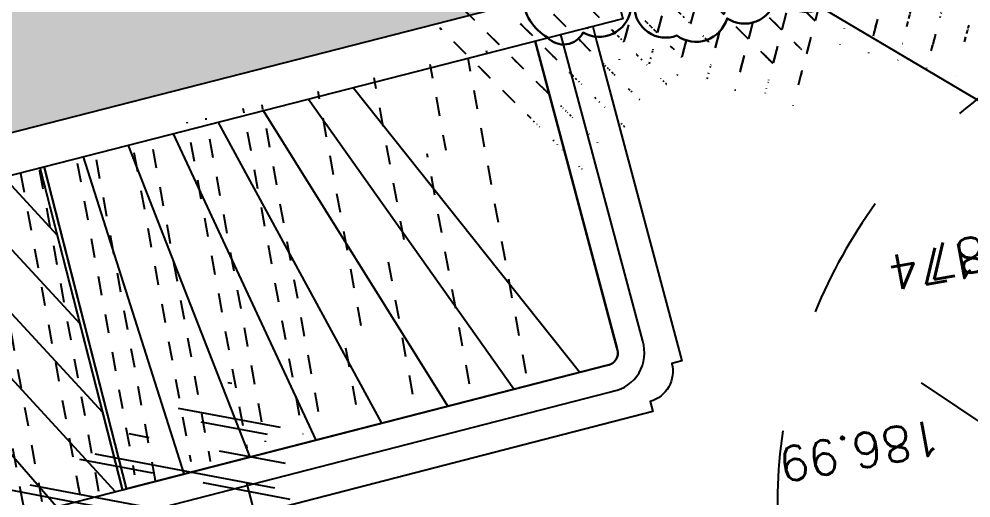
# Model space of a CAD drawing. Extents: x 0 to 613264, y -387505 to 675.
# Drawn here: x 513905 to 523202, y -293092 to -288416 of the extents above; entities that cross this region are included whole.
import ezdxf
from ezdxf.enums import TextEntityAlignment as Align
from ezdxf.lldxf.tags import DXFTag

# ---------------------------------------------------------------- set-up
doc = ezdxf.new("R2010")
doc.units = 0
for name, color, linetype in [('Fond topo - BAT_ANN', 252, 'Continuous'), ('Fond topo - VEG', 252, 'Continuous'), ('Fond topo - Z', 252, 'Continuous'), ('Fond topo - Z_500', 252, 'Continuous'), ('prlm-VRD', 2, 'Continuous'), ('SA - bât D', 252, 'Continuous'), ('SA - bât E', 252, 'Continuous'), ('SA - béton balayé', 252, 'Continuous'), ('SA - EBC', 252, 'Continuous'), ('SA - jardinière', 252, 'Continuous'), ('SA - limite revêtement', 252, 'Continuous'), ('SA - platelage bois', 252, 'Continuous')]:
    doc.layers.add(name, color=color, linetype=linetype)
for name, color, linetype, plot in [('Fond topo - N', 252, 'Continuous', False), ('Fond topo - NCACHE', 252, 'Continuous', False), ('Fond topo - ZCACHE', 252, 'Continuous', False)]:
    doc.layers.add(name, color=color, linetype=linetype, plot=plot)
doc.layers.add('Fond topo - P', color=252, linetype='Continuous', lineweight=50)
doc.styles.add('SIMPLEX', font='simplex_.ttf', dxfattribs={"height": 1.25})
tags = doc.linetypes.add('CACHE2', pattern=[4.762499928474426, 3.174999952316284, -1.587499976158142]).pattern_tags.tags
tags[6:7] = [DXFTag(74, 4), DXFTag(75, 0), DXFTag(340, '0'), DXFTag(46, 0.0), DXFTag(50, 0.0), DXFTag(44, 0.0), DXFTag(45, 0.0)]
tags[4:5] = [DXFTag(74, 4), DXFTag(75, 0), DXFTag(340, '0'), DXFTag(46, 0.0), DXFTag(50, 0.0), DXFTag(44, 0.0), DXFTag(45, 0.0)]
pattern_1 = [(280.4264001144857, (-277130161.1279894, -473864756.7787022), (55.32121061969438, 10.17969329456503), []), (280.4264001144857, (-277130142.6875859, -473864753.3854711), (55.32121061969438, 10.17969329456503), [18.75, -18.75]), (280.4264001144857, (-277130124.2471823, -473864749.99224), (55.32121061969438, 10.17969329456503), [18.75, -18.75])]

# ---------------------------------------------------------------- blocks, each defined once
blk = doc.blocks.new('PTOPO')
at = {"layer": 'Fond topo - NCACHE', "style": 'SIMPLEX'}
blk.add_attdef('MAT', text='', height=0.34, dxfattribs=at).set_placement((0.09999999986030161, -0.09999999962747097), align=Align.TOP_LEFT)
at = {"layer": 'Fond topo - ZCACHE', "style": 'SIMPLEX'}
blk.add_attdef('ALT', (0.09999999986030161, 0.09999999962747097), '', height=0.34, dxfattribs=at)
blk = doc.blocks.new('VEG12')
at = {"ltscale": 2}
blk.add_line((0.184132294, -0.04763066399999999), (0.323120213, -0.192805613), dxfattribs=at)
for start, end in [(339.2307689837768, 353.0769230207937), (311.5384620067885, 325.3846150013246), (283.8461540205217, 297.6923080014643)]:
    blk.add_arc((0, 0), 0.496982058, start, end, dxfattribs=at)
blk = doc.blocks.new('A$C1F970F0F')
at = {"layer": 'SA - bât E'}
h = blk.add_hatch(dxfattribs=at)
h.set_pattern_fill('ARDOISES4', color=256, scale=40.00000059999999, angle=-345.5235892043621, style=0, pattern_type=2)
h.set_pattern_definition([(104.476410795638, (-277130161.1279894, -473864756.7787022), (-48.72928191366955, 28.73077061580697), [20.0000003, -20.0000003]), (104.476410795638, (-277130159.5787883, -473864756.378732), (-48.72928191366955, 28.73077061580697), [20.0000003, -20.0000003]), (14.47641079563799, (-277130166.1276172, -473864737.4136891), (28.73077061580697, 48.72928191366956), [19.20000028799999, -20.800000312]), (14.47641079563799, (-277130145.9880036, -473864732.2140761), (28.73077061580697, 48.72928191366956), [19.20000028799999, -20.800000312]), (104.476410795638, (-277130147.5372046, -473864732.6140463), (-48.72928191366955, 28.73077061580697), [20.0000003, -20.0000003]), (104.476410795638, (-277130145.9880036, -473864732.2140761), (-48.72928191366955, 28.73077061580697), [20.0000003, -20.0000003]), (14.47641079563799, (-277130159.5787883, -473864756.378732), (28.73077061580697, 48.72928191366956), [38.40000057599999, -1.600000023999999])])
h.paths.add_polyline_path([(4271.773479733791, 5322.631894884073), (4387.550162488463, 5258.559841698173), (4419.999717337565, 5240.601911349615), (4384.203868131403, 5231.440939765741), (3015.608395762265, 4881.186243193044), (3105.600049591822, 5023.379425859004), (4271.966155124646, 5321.879029708442)])
h.paths.add_polyline_path([(3647.955312444629, 5693.034905043155), (3646.182732206646, 5833.938051163026), (3646.17616957058, 5834.459712162015), (3846.089590560668, 6038.960307619137), (4110.507019179411, 5952.769192635757), (4263.871506193392, 5850.661861962427), (4144.459658174841, 5820.101655212717)])
at = {"layer": 'SA - béton balayé'}
h = blk.add_hatch(dxfattribs=at)
h.set_pattern_fill('BETON_BALAYE', color=256, scale=49.99999999999999, angle=-10.72360141139323, style=0, pattern_type=2)
h.set_pattern_definition([(349.2763985886067, (-277130161.1279894, -473864756.7787022), (117.3825536141096, 28.65896207176165), [749.9999999999999, -99.99999999999999, 250, -49.99999999999999]), (349.2763985886067, (-277130091.1375459, -473864744.5890418), (-36.75306622226226, 74.64222748057564), [150, -16.5, 299.9999999999999, -37.49999999999999]), (349.2763985886067, (-277130128.6565508, -473864719.6726964), (261.6928111209335, -15.46358973923611), [399.9999999999999, -69.99999999999999, 200, -49.99999999999999])])
edge = h.paths.add_edge_path()
edge.add_line((4573.130290087724, 3163.502218191653), (4572.587388874553, 3138.551197714189))
edge.add_line((4572.587388874553, 3138.551197714189), (4335.959790310385, 3161.627618007976))
edge.add_line((4335.959790310386, 3161.627618007976), (4101.711702543556, 3216.883656783785))
edge.add_line((4101.711702543555, 3216.883656783785), (3794.121073818753, 3350.614405995801))
edge.add_line((3794.121073818752, 3350.614405995801), (3488.001073872328, 3650.057357819608))
edge.add_line((3488.001073872328, 3650.057357819608), (3439.443776489608, 3561.741255544226))
edge.add_line((3439.443776489609, 3561.741255544226), (3263.06660252163, 3715.505841009586))
edge.add_line((3263.06660252163, 3715.505841009587), (3382.031087821121, 3851.965219138008))
edge.add_arc((3273.82032922416, 3950.53184195427), 146.372632037321, 317.6703507273745, 373.4087672985062)
edge.add_line((3416.202902650932, 3984.475180091787), (3274.535089319977, 4543.10055028774))
edge.add_line((3274.535089319977, 4543.100550287741), (4114.862525458211, 4759.238307391579))
edge.add_line((4114.862525458211, 4759.238307391578), (4195.880464718542, 4448.19375310233))
edge.add_arc((5350.090997825002, 4851.219383762675), 1222.551272422988, 199.2481093145573, 237.5753866648528)
edge.add_line((4694.571897263747, 3819.266709212514), (4745.451040933751, 3782.601481191716))
edge.add_line((4745.451040933751, 3782.601481191716), (4573.130290087724, 3163.502218191653))
at = {"layer": 'SA - EBC'}
h = blk.add_hatch(dxfattribs=at)
h.set_pattern_fill('_USER', color=256, scale=74.99999999999999, angle=-325.7236014113932, style=0, pattern_type=0)
h.set_pattern_definition([(34.27639858860678, (-277130161.1279894, -473864756.7787022), (-42.238928459823, 61.97477650275113), [])])
edge = h.paths.add_edge_path()
edge.add_line((5801.470568619522, -3162.013069131843), (4083.559282644929, -3271.123614088357))
edge.add_line((4083.559282644929, -3271.123614088356), (4014.481307725509, -3717.332461968055))
edge.add_line((4014.48130772551, -3717.332461968055), (3135.517961824245, -3810.19300101904))
edge.add_line((3135.517961824245, -3810.19300101904), (2274.245008604417, -3693.648081323564))
edge.add_line((2274.245008604417, -3693.648081323564), (1554.636776175834, -3420.099318784944))
edge.add_arc((2508.775769578408, -2315.674454232369), 1459.498372788833, 157.1868533427094, 229.1754823893534, ccw=False)
edge.add_arc((1966.013830892235, -2087.371785851423), 870.6752834691503, 94.3015183869224, 157.1868533106914, ccw=False)
edge.add_line((1900.708697991695, -1219.149067345796), (2859.239020416566, -1223.495634912559))
edge.add_arc((3100.860739749298, 1265.329539486049), 2500.526305395239, 264.4549516394795, 302.9422754293212)
edge.add_arc((4209.331858878893, -445.3369775435177), 462.1229708170858, 302.9422754305585, 376.8336969250394)
edge.add_arc((2214.122706379954, -1049.006753214115), 2546.655714682971, 16.8336969158998, 38.14703645440247)
edge.add_arc((3041.32627014761, -399.2990096244524), 1494.806919462396, 38.14703657403813, 72.97328584086019)
edge.add_line((3479.031970107599, 1029.988031775616), (2182.437305702805, 1414.38613606858))
edge.add_line((2182.437305702805, 1414.38613606858), (1056.590900019184, 1822.819186472099))
edge.add_arc((1766.412018482452, 3779.442320525911), 2081.398594438606, 212.7495497786225, 250.0603089288685, ccw=False)
edge.add_line((15.86575126143373, 2653.472571668582), (-104.0907319930869, 3091.26353710603))
edge.add_line((-104.0907319930869, 3091.26353710603), (-169.6986146466322, 3639.54836895815))
edge.add_line((-169.6986146466322, 3639.548368958149), (-35.58090533515337, 6158.014854826562))
edge.add_arc((-194.3533792400212, 7143.826589584332), 998.5156357593988, 279.1493507374978, 373.962283499627)
edge.add_arc((2392.201579171132, 7786.918955579627), 1666.786287877102, 172.6269749467245, 193.9622835974407, ccw=False)
edge.add_arc((-45.50651600643437, 8102.354993671941), 791.2455775503726, -7.373025019439765, 16.43829965925021)
edge.add_line((713.3969204091394, 8326.263765657093), (486.7428317772967, 9142.81155059313))
edge.add_line((486.7428317772967, 9142.811550593131), (1338.845530021721, 9564.23852196786))
edge.add_line((1338.845530021721, 9564.23852196786), (1632.623584095551, 8945.24637913095))
edge.add_line((1632.623584095551, 8945.246379130947), (1394.029444699765, 8829.874494032001))
edge.add_line((1394.029444699765, 8829.874494032001), (1731.997733793977, 8131.230781666551))
edge.add_arc((1233.216649704336, 7889.945865525577), 554.0766919865823, -19.640967550384175, 25.815335324856676, ccw=False)
edge.add_line((1755.055695752756, 7703.706797235046), (1558.214479468655, 6807.520788570679))
edge.add_line((1558.214479468655, 6807.52078857068), (1570.021725572625, 6609.158708993335))
edge.add_line((1570.021725572625, 6609.158708993335), (1852.913141606868, 5734.125706863067))
edge.add_line((1852.913141606869, 5734.125706863067), (2726.748207475315, 4020.986816292172))
edge.add_line((2726.748207475315, 4020.986816292172), (3802.352916265851, 4004.947770972833))
edge.add_arc((8355.58168857983, 5950.706307988518), 4951.552134169374, 203.138762427905, 230.8301436200186)
edge.add_arc((13583.66465597079, 12367.85935474512), 13228.79229856088, 230.8301435441083, 233.1638398044412)
edge.add_line((5652.622255943647, 1780.153648245416), (4998.697813068342, 1820.441475819727))
edge.add_line((4998.697813068342, 1820.441475819727), (4863.841220233488, 767.0816613875431))
edge.add_line((4863.841220233488, 767.0816613875434), (5595.355488733695, 631.185878681516))
edge.add_line((5595.355488733695, 631.1858786815158), (5852.747939948536, -2020.707044821664))
edge.add_line((5852.747939948536, -2020.707044821665), (5881.394298709887, -2966.563612924887))
edge.add_line((5881.394298709887, -2966.563612924887), (5801.470568619523, -3162.013069131842))
at = {"layer": 'SA - jardinière'}
h = blk.add_hatch(dxfattribs=at)
h.set_pattern_fill('TRIANG', color=256, scale=89.99999759999999, angle=15.23211186070149, style=0, pattern_type=2)
h.set_pattern_definition([(75.2321118607015, (-277130161.1279894, -473864756.7787022), (-23.96133639204728, 23.76797836064067), [16.87499955, -16.87499955]), (135.2321118607015, (-277130161.1279894, -473864756.7787022), (-32.56434125293728, -8.867136843817182), [16.87499954999999, -16.87499954999999]), (15.23211186070148, (-277130173.1086576, -473864744.894713), (8.603004860889989, 32.63511520445786), [16.87499955, -16.87499955])])
h.paths.add_polyline_path([(4401.344411022286, 5277.12797269313), (4400.901618300164, 5278.254268138264), (4400.50238791181, 5279.396731285487), (4400.147308395289, 5280.553677772737), (4399.836903167524, 5281.72340220526), (4399.571630081979, 5282.904180324716), (4399.351879888287, 5284.09427138621), (4399.177976660614, 5285.291920920803), (4399.050176778585, 5286.495363487763), (4398.96866873107, 5287.702824891843), (4398.933572303672, 5288.912525275568), (4398.944939698258, 5290.12268127691), (4399.002753959297, 5291.331508981357), (4399.10692983065, 5292.537226318926), (4399.257313668869, 5293.738055734626), (4399.453683946444, 5294.932227221153), (4399.695751026473, 5296.117980257315), (4399.983158232257, 5297.293566828244), (4400.315481829242, 5298.457254082879), (4400.692231795161, 5299.607326273435), (4401.112852724639, 5300.742088280816), (4401.576724804538, 5301.859867136076), (4402.083164093969, 5302.959015000597), (4402.631423850402, 5304.037911663791), (4403.22069598055, 5305.094966448452), (4403.850111829903, 5306.128621378796), (4404.518743438141, 5307.137352554105), (4405.225605300571, 5308.119672943142), (4405.969655120943, 5309.074134232118), (4406.749796311168, 5309.999329763656), (4407.564878627693, 5310.893895269363), (4408.413700671907, 5311.756512187813), (4409.295010968086, 5312.585908977004), (4410.207510357762, 5313.380862746245), (4411.149853663424, 5314.140201784719), (4412.120651933168, 5314.86280665299), (4413.118473719656, 5315.54761193134), (4414.141848253675, 5316.193608462388), (4415.189266829182, 5316.799843657523), (4416.259185296118, 5317.365423773655), (4417.350026625993, 5317.8895153231), (4418.460182737844, 5318.371345580876), (4419.588016875268, 5318.810204125077), (4420.731866578259, 5319.205444264617), (4421.890045514002, 5319.556483071658), (4423.060846403652, 5319.862803197043), (4424.242543294012, 5320.123953103589), (4425.433394121766, 5320.339547717939), (4426.63164338099, 5320.509269252409), (4427.835524704022, 5320.632867569324), (4429.043263339036, 5320.710160375321), (4429.043263447871, 5320.710160449498), (4429.723643168345, 5321.8307005391), (4430.446536456204, 5322.924296307368), (4431.210877588032, 5323.989335818695), (4432.015539895016, 5325.024248821684), (4432.859337101509, 5326.027509813224), (4433.741025416472, 5326.997639822535), (4434.659304990582, 5327.933208599688), (4435.61282210056, 5328.832837140364), (4436.600171211479, 5329.695199191056), (4437.619896811009, 5330.519023176586), (4438.670495548666, 5331.303095112562), (4439.750418684962, 5332.046258899852), (4440.858074350585, 5332.747419119522), (4441.99182939591, 5333.405541914824), (4443.150012736454, 5334.019657390834), (4444.330917075538, 5334.588859951735), (4445.532801277159, 5335.112310695071), (4446.753893845267, 5335.589237890298), (4447.992394437057, 5336.018938587954), (4449.246477525259, 5336.400779063548), (4450.514294146426, 5336.734196666584), (4451.793975476576, 5337.018699806929), (4453.083635167349, 5337.253869028998), (4454.381371767422, 5337.439357785421), (4455.68527233282, 5337.574892606421), (4456.993414687509, 5337.660273524794), (4458.303870542894, 5337.695374906957), (4459.614707802108, 5337.680144732199), (4460.923994320729, 5337.61460568145), (4462.229799787518, 5337.498854307172), (4463.530199443553, 5337.333061276905), (4464.823276049612, 5337.117471000693), (4466.107123558184, 5336.852401125252), (4467.379849327622, 5336.538242588605), (4468.639577180672, 5336.175458377339), (4469.884449875814, 5335.764583437737), (4471.112632520712, 5335.306223555414), (4472.322314383633, 5334.801054159177), (4473.511712371344, 5334.249820041534), (4474.679072971559, 5333.653333853394), (4475.822675305908, 5333.012474957168), (4476.940833524354, 5332.328187930651), (4478.031899343798, 5331.601481707123), (4479.094264247007, 5330.833427547522), (4480.12636211204, 5330.025157784189), (4481.126671605281, 5329.177863566715), (4482.093718119711, 5328.29279421051), (4483.026075761029, 5327.371254545769), (4483.922370456099, 5326.414602812202), (4484.781280689172, 5325.424249666517), (4484.805844914609, 5325.414885171892), (4484.830031407142, 5325.404584809125), (4484.853804803117, 5325.393363427073), (4484.877129805403, 5325.38123785253), (4484.899972228092, 5325.368225649728), (4484.922298272073, 5325.354346300183), (4484.944075060896, 5325.339620153349), (4484.96527045846, 5325.32406884028), (4484.985853200717, 5325.307715343491), (4485.005793135537, 5325.290583761944), (4485.025060633461, 5325.27269932786), (4485.04362744037, 5325.254088529603), (4485.061466070223, 5325.234778657951), (4485.078550435194, 5325.214798255498), (4485.094855118487, 5325.194176780416), (4485.110356083497, 5325.172944472169), (4485.125030646088, 5325.151132830688), (4485.138857078758, 5325.128774027829), (4485.15181503975, 5325.105900920893), (4485.163885361619, 5325.082547187458), (4485.175050279989, 5325.058747282048), (4485.185293393358, 5325.034536348971), (4485.194599622881, 5325.009950135136), (4485.202954896969, 5324.985024575853), (4485.210347446208, 5324.95979687662), (4485.216765946932, 5324.934303968952), (4485.22220131943, 5324.908583496853), (4485.226645141863, 5324.88267307453), (4485.230091082442, 5324.856611342196), (4485.232533981633, 5324.830436623269), (4485.233970493366, 5324.804187182103), (4485.234398079865, 5324.777902172645), (4485.23381637038, 5324.751620054085), (4485.232226196205, 5324.725379626701), (4485.229629915812, 5324.699219496342), (4485.226031278274, 5324.673178479447), (4485.221435570248, 5324.647294627327), (4485.215849795499, 5324.621606424414), (4485.209281848601, 5324.596151428141), (4485.201741758558, 5324.570967455233), (4485.193240262168, 5324.546091430077), (4485.183790367237, 5324.52156013134), (4485.173405389369, 5324.497409710679), (4485.162101263179, 5324.473675634183), (4485.149894254644, 5324.450393115615), (4485.136802595744, 5324.427596238123), (4485.122845238725, 5324.405318758874), (4485.108043090733, 5324.38359349609), (4485.092417984385, 5324.362452524007), (4485.075992808781, 5324.341926863695), (4484.876585681077, 5325.516249254229), (4484.722405269329, 5326.697361031483), (4484.613678830471, 5327.883520658738), (4484.550566541027, 5329.072979871412), (4484.533161551164, 5330.263985088635), (4484.561489486908, 5331.454780540724), (4484.635508523588, 5332.643610909329), (4484.755109624275, 5333.828723462392), (4484.920116425352, 5335.008371203803), (4485.130285767484, 5336.180815426909), (4485.38530764707, 5337.344327335089), (4485.684806339212, 5338.49719209453), (4486.028340130793, 5339.637709927446), (4486.415402659751, 5340.764199555161), (4486.845423468227, 5341.875000368255), (4487.317768470462, 5342.968474897226), (4487.831741513208, 5344.043011171026), (4488.38658464882, 5345.09702503504), (4488.981480148344, 5346.128962897841), (4489.615551087953, 5347.137303326301), (4490.287862469859, 5348.120559961319), (4490.997423496739, 5349.077283267193), (4491.743188027858, 5350.006062814939), (4492.524056768918, 5350.90552971121), (4493.338878298013, 5351.774357636234), (4494.186451726185, 5352.61126613147), (4495.065527447473, 5353.415020931506), (4495.974809789064, 5354.184437822399), (4496.91295801716, 5354.91838207204), (4497.878589255403, 5355.615771953336), (4498.870280059178, 5356.275579299152), (4499.886568330267, 5356.896831604203), (4500.925956064082, 5357.478612642226), (4501.986911156866, 5358.020065251741), (4503.067869344639, 5358.520391063632), (4504.167237044006, 5358.978852238065), (4505.283393867146, 5359.394773357893), (4506.414694223159, 5359.767541125397), (4507.559470576204, 5360.096605925372), (4508.716035140413, 5360.381482641614), (4509.882682862129, 5360.621751513938), (4511.057694269056, 5360.817058167358), (4512.239336942654, 5360.967114755047), (4513.42586899118, 5361.071700153713), (4514.615541177893, 5361.130659939709), (4515.806599955275, 5361.143907520595), (4516.997289150967, 5361.111423152343), (4518.1858539739, 5361.033254697266), (4519.370541855173, 5360.909517559558), (4520.54960649719, 5360.740393918474), (4520.549606571367, 5360.74039380964), (4520.855154427658, 5361.91709208018), (4521.206560037039, 5363.080918914405), (4521.603284075515, 5364.230087426547), (4522.044717492894, 5365.362834077764), (4522.53018269402, 5366.477420158618), (4523.058934670766, 5367.572134513111), (4523.630161712533, 5368.645297290425), (4524.242987004119, 5369.695260874562), (4524.89646986861, 5370.720413819618), (4525.589607503885, 5371.719182511464), (4526.321335571116, 5372.690033899934), (4527.090531276814, 5373.631477758768), (4527.896013709005, 5374.542069086432), (4528.736546461054, 5375.420410073699), (4529.610839632963, 5376.265152663059), (4530.517551126987, 5377.075000009539), (4531.455289015646, 5377.848709349812), (4532.422614100399, 5378.585092749881), (4533.418041519188, 5379.283020213001), (4534.440043407714, 5379.941420218349), (4535.487051038001, 5380.559282254443), (4536.557457360426, 5381.135657854338), (4537.649619198439, 5381.669662549688), (4538.761860316075, 5382.160476427263), (4539.892473263974, 5382.607346243845), (4541.039722870447, 5383.009586092112), (4542.201848108314, 5383.366578374129), (4543.37706507852, 5383.677775416427), (4544.563569870373, 5383.942699307487), (4545.759541413448, 5384.160943442981), (4546.963143944073, 5384.332172911753), (4548.172529900916, 5384.456124895341), (4549.385842934963, 5384.532609045823), (4550.601220868184, 5384.561507968172), (4551.81679790215, 5384.54277737072), (4553.030708376686, 5384.47644601686), (4554.24108892095, 5384.362615696829), (4555.446081765663, 5384.201461074382), (4556.643837174237, 5383.993229510746), (4557.832516766106, 5383.738240719624), (4559.010295975596, 5383.436886111953), (4560.175366939907, 5383.089628154198), (4561.325941330246, 5382.696999926987), (4562.460253244668, 5382.259604008537), (4563.576561300923, 5381.778111888743), (4564.67315216361, 5381.253262448119), (4565.74834267168, 5380.685861554897), (4566.800482449153, 5380.076779959221), (4567.827956587205, 5379.426952690432), (4567.970818547497, 5379.654101366009), (4568.122294854864, 5379.875598441652), (4568.282162264133, 5380.091117471437), (4568.45018533134, 5380.300340670397), (4568.626116014428, 5380.502959558876), (4568.809695241995, 5380.698675613306), (4569.000652066185, 5380.887200047489), (4569.198705301447, 5381.068255208425), (4569.403562854193, 5381.241574039748), (4569.614922857591, 5381.406901193844), (4569.832473424784, 5381.563992604652), (4570.055894156622, 5381.712617192672), (4570.284855589887, 5381.852555452854), (4570.51902008181, 5381.983601372419), (4570.758042700876, 5382.105561503857), (4571.001570788696, 5382.218256280141), (4571.249245555115, 5382.321519428281), (4571.500701759322, 5382.41519878802), (4571.755568796822, 5382.499156295556), (4572.013470808277, 5382.57326805772), (4572.274027756067, 5382.637424906397), (4572.5368555671, 5382.691532276698), (4572.801566762259, 5382.735510277325), (4573.067770920851, 5382.769294266132), (4573.335075944362, 5382.792834516004), (4573.603087415226, 5382.806095957153), (4573.871410544074, 5382.80905932494), (4574.139649498713, 5382.801720244295), (4574.407409171836, 5382.784089179309), (4574.674294525228, 5382.756192600099), (4574.939912372056, 5382.718071507822), (4575.203870983117, 5382.669781983181), (4575.465781419901, 5382.611395218337), (4575.725257271174, 5382.542997377222), (4575.981916397131, 5382.464689170441), (4576.235380260436, 5382.376586076745), (4576.485275144216, 5382.278818017591), (4576.731232798153, 5382.171529139986), (4576.972890466906, 5382.054877716325), (4577.209892153177, 5381.929035431254), (4577.441888298126, 5381.794187821341), (4577.66853686766, 5381.650533879782), (4577.88950387167, 5381.498285294556), (4578.104463518617, 5381.337666513936), (4578.313098809635, 5381.168914254828), (4578.515102499337, 5380.992277320817), (4578.71017637973, 5380.808016074265), (4578.898033230939, 5380.616402351241), (4579.078395920737, 5380.41771821025), (4579.250998750766, 5380.212256909516), (4579.250998733437, 5380.212256818011), (4580.373206640114, 5380.572970733896), (4581.508434313296, 5380.890339459479), (4582.65500846771, 5381.163895511785), (4583.811238679261, 5381.393235317628), (4584.975420420622, 5381.578021103222), (4586.145837685797, 5381.717980112775), (4587.320764881213, 5381.812906335691), (4588.498470131014, 5381.862659691036), (4589.677217229178, 5381.867166700518), (4590.855268432509, 5381.826421097003), (4592.030887273055, 5381.740482533598), (4593.202340557355, 5381.609478006008), (4594.367901384752, 5381.433600522631), (4595.525851665179, 5381.213109386035), (4596.674484080298, 5380.948329537209), (4597.812105670245, 5380.63965135024), (4598.93703923395, 5380.287529893187), (4600.047626377259, 5379.892484256046), (4601.142229982898, 5379.455096703838), (4602.219236589627, 5378.976012226048), (4603.277058282685, 5378.455936756807), (4604.314135691986, 5377.895637365392), (4605.328939961598, 5377.295939892711), (4606.319975151085, 5376.657728117388), (4607.285780437195, 5375.981943244029), (4608.224931894096, 5375.269581291173), (4609.136045066634, 5374.521692414404), (4610.017776837905, 5373.739379130851), (4610.868827503402, 5372.923794883732), (4611.687942374474, 5372.076141748148), (4612.473913818507, 5371.197669191634), (4613.225583521624, 5370.289672508196), (4613.941842981611, 5369.353490165691), (4614.621636486029, 5368.390502388767), (4615.263962057113, 5367.402128515418), (4615.867872633738, 5366.389825730493), (4616.432477982687, 5365.355086144481), (4616.956945703141, 5364.299435465821), (4617.440502845418, 5363.224429661153), (4617.88243640595, 5362.131653439757), (4618.282095022252, 5361.022717942034), (4618.638889327896, 5359.89925773385), (4618.952293522691, 5358.762929087382), (4619.221845539095, 5357.615407105956), (4619.447148102195, 5356.458383437999), (4619.627868879473, 5355.2935636894), (4619.763741614965, 5354.122665028612), (4619.85456591855, 5352.947413572505), (4619.900208039633, 5351.769541964946), (4619.900600524039, 5350.59078631378), (4620.187623175642, 5351.269890030532), (4620.500503508012, 5351.937475182693), (4620.838780344208, 5352.59255743864), (4621.201955068069, 5353.234171121032), (4621.589492146883, 5353.861370340055), (4622.00082037016, 5354.473230654585), (4622.435333497777, 5355.068849992103), (4622.892390869306, 5355.64735023948), (4623.371318636537, 5356.207878620954), (4623.871410950262, 5356.749609084764), (4624.391930355408, 5357.271742512684), (4624.932109724397, 5357.773509671458), (4625.491152673781, 5358.25417065995), (4626.068235129511, 5358.713016792841), (4626.662506221869, 5359.149371947741), (4627.273090179362, 5359.56259268047), (4627.899086537353, 5359.952069702145), (4628.539572663454, 5360.317229201893), (4629.193604449378, 5360.65753262104), (4629.860217612775, 5360.972478397108), (4630.538429591128, 5361.261602079094), (4631.227240436679, 5361.524477674589), (4631.925634721412, 5361.76071757338), (4632.632583037868, 5361.969973590251), (4633.347043194954, 5362.15193702289), (4634.067961908006, 5362.306339943209), (4634.794276427872, 5362.4329544149), (4635.524915928039, 5362.531593936917), (4636.258803598165, 5362.602113236579), (4636.99485731305, 5362.644408048097), (4637.731992100492, 5362.658416256601), (4638.46912143901, 5362.644117368017), (4639.205158378108, 5362.601531917766), (4639.939018155854, 5362.53072315516), (4640.66961875072, 5362.431795327509), (4641.395883131085, 5362.304894296778), (4642.11674095918, 5362.150207027317), (4642.831129088827, 5361.967961586392), (4643.537994820132, 5361.758426812175), (4644.236295914747, 5361.521911268193), (4644.925003063049, 5361.258764008333), (4645.603100858834, 5360.969372591292), (4646.269589671711, 5360.65416395823), (4646.923487159735, 5360.313602534909), (4647.56382919071, 5359.948190341591), (4648.189671871949, 5359.558466324277), (4648.800092737107, 5359.145004613348), (4649.394191657064, 5358.708415204147), (4649.971093031936, 5358.249341266958), (4650.529946249986, 5357.768459818404), (4650.860559437708, 5358.935602580922), (4651.236636910701, 5360.088899122719), (4651.657601376151, 5361.226579416846), (4652.122806524907, 5362.346897027997), (4652.631538450459, 5363.448132350931), (4653.183016282511, 5364.528594954953), (4653.776393553978, 5365.586626547827), (4654.410759394683, 5366.620603024604), (4655.08514004116, 5367.628937309701), (4655.798500448367, 5368.610081610931), (4656.549745604685, 5369.562530108896), (4657.337722331513, 5370.484820701502), (4658.16122134209, 5371.375537742061), (4659.01897841788, 5372.233313996612), (4659.90967703862, 5373.0568328947), (4660.831949861637, 5373.844830334543), (4661.784381603548, 5374.596096886143), (4662.7655099241, 5375.309479330083), (4663.773829096757, 5375.983882521664), (4664.807791402748, 5376.618271496585), (4665.865809701522, 5377.211672405978), (4666.946260060127, 5377.76317438814), (4668.047483815522, 5378.271931073733), (4669.167790940166, 5378.737161465016), (4670.305461726536, 5379.158151323003), (4671.458749901763, 5379.534254473382), (4672.625885324251, 5379.864893907209), (4673.80507641551, 5380.149561983893), (4674.994513131296, 5380.387821479912), (4676.192369778851, 5380.579306951039), (4677.396807750985, 5380.723724404141), (4678.605978434138, 5380.820852263059), (4679.818025548009, 5380.870541209891), (4681.03108892916, 5380.872715269423), (4682.243306417291, 5380.827370883189), (4683.452817380962, 5380.734577758368), (4684.657765216676, 5380.594478299729), (4685.856300706861, 5380.407287447636), (4687.046583621903, 5380.173292753812), (4688.226787529065, 5379.89285299669), (4689.395100475297, 5379.566399284343), (4690.54972930121, 5379.194432057395), (4691.688901726275, 5378.777522589886), (4692.810869193842, 5378.316310744297), (4693.913909565023, 5377.811504556189), (4694.996329678781, 5377.263878611916), (4696.056468034719, 5376.674273824923), (4697.092697500155, 5376.043594837767), (4698.103427541605, 5375.372810168235), (4699.158725667172, 5375.336609778981), (4700.211856409649, 5375.259925818416), (4701.261267083682, 5375.142870813688), (4702.305410748461, 5374.985617531636), (4703.342748202153, 5374.788397747992), (4704.371750310434, 5374.551502280351), (4705.390899973183, 5374.275280236564), (4706.398694910542, 5373.960138961061), (4707.393649451456, 5373.606542843049), (4708.374296822007, 5373.215013262303), (4709.339191414352, 5372.786127306386), (4710.286910782525, 5372.320517297902), (4711.216057848979, 5371.818869807897), (4712.125262949628, 5371.281923941545), (4713.013185681973, 5370.710471462091), (4713.878517167126, 5370.105354845873), (4714.719981752385, 5369.467466012009), (4715.536338914841, 5368.79774548796), (4716.326385191338, 5368.097180337861), (4717.088956048116, 5367.366803524083), (4717.822927335226, 5366.607691451693), (4718.527216870553, 5365.82096357367), (4719.200786539637, 5365.007779339207), (4719.842643278675, 5364.169337628392), (4720.45184117571, 5363.306874458538), (4721.027481781926, 5362.421661124267), (4721.568716838109, 5361.515002828084), (4722.074748275388, 5360.588235931404), (4722.544830186775, 5359.642726728083), (4722.978269532216, 5358.67986903601), (4723.374427433559, 5357.70108215089), (4723.732719817893, 5356.707809113028), (4724.052618597451, 5355.701514303759), (4724.333652139657, 5354.683680797174), (4724.57540606642, 5353.655809450443), (4724.777524122807, 5352.619415232167), (4724.939708317778, 5351.57602596349), (4725.06171948643, 5350.527180031503), (4725.143377896607, 5349.474423335954), (4725.184562966096, 5348.419307920985), (4725.185214213063, 5347.36338923588), (4725.145330548316, 5346.308223899401), (4725.064970802878, 5345.255367230187), (4724.944253370313, 5344.206371608319), (4724.783356395327, 5343.162783216814), (4724.582516867056, 5342.126140507171), (4724.342030974725, 5341.097971572742), (4724.0622531032, 5340.079792348418), (4723.743595787276, 5339.073103491297), (4723.386528725926, 5338.079389429906), (4724.392368027122, 5337.470651811433), (4725.374097891534, 5336.823750889528), (4726.330270929018, 5336.13964049087), (4727.259477824643, 5335.419328843448), (4728.160348533126, 5334.663877876425), (4729.031555119, 5333.874401450035), (4729.87181336562, 5333.052062965538), (4730.679884348091, 5332.198075162134), (4731.454577098766, 5331.313696673756), (4732.194749441204, 5330.400231302411), (4732.899310417184, 5329.45902556802), (4733.567221090177, 5328.491466944859), (4734.197496996612, 5327.498982165111), (4734.789209117827, 5326.483033717231), (4735.341485081428, 5325.445119808005), (4735.853510492339, 5324.386770129408), (4736.324530968119, 5323.309545093996), (4736.753851972642, 5322.215032454059), (4737.140840564425, 5321.104846022645), (4737.484926340152, 5319.980622272094), (4737.785601934522, 5318.844018343639), (4738.042424183512, 5317.696709931341), (4738.255014491127, 5316.5403884638), (4738.423059350753, 5315.376758351374), (4738.546311211018, 5314.207534926443), (4738.62458835729, 5313.034442190956), (4738.657775311025, 5311.859209044075), (4738.645823073796, 5310.683568193313), (4738.588749595971, 5309.509252748197), (4738.486638605193, 5308.337993788084), (4738.339640849368, 5307.17151804143), (4738.147973021518, 5306.011544961421), (4737.911917555311, 5304.859784394993), (4737.631822638959, 5303.717934779241), (4737.308101045808, 5302.58767871829), (4736.941229962424, 5301.470682826271), (4736.531750363361, 5300.368593675075), (4736.080265720417, 5299.283035858681), (4735.587441638017, 5298.215609692505), (4735.054004750344, 5297.167888768223), (4734.480741303722, 5296.141417473381), (4733.86849635251, 5295.137709247935), (4733.218172494704, 5294.158243411342), (4732.530728548586, 5293.204464180934), (4731.807177750395, 5292.277777411316), (4731.048586824731, 5291.379549064232), (4730.256074042169, 5290.511103585871), (4729.43080768658, 5289.673721069136), (4728.574004238909, 5288.868635796629), (4727.686927007382, 5288.097034888673), (4727.686927116218, 5288.09703496285), (4727.995833556693, 5287.777951234571), (4728.292004296725, 5287.447012513968), (4728.57498445328, 5287.104726466649), (4728.844339948784, 5286.751618524471), (4729.099657045313, 5286.388230551949), (4729.340544169145, 5286.015120595505), (4729.56663118707, 5285.632861314344), (4729.777571418826, 5285.242039220193), (4729.973040904362, 5284.843254436913), (4730.152739596903, 5284.437119242323), (4730.316391749097, 5284.024256478466), (4730.463746183357, 5283.6053003535), (4730.594576561572, 5283.180893736573), (4730.708682088726, 5282.751688119356), (4730.805887910828, 5282.318342213657), (4730.886044478546, 5281.88152121885), (4730.949028901087, 5281.441895712385), (4730.994744469281, 5281.000140507871), (4731.023121122821, 5280.556933618717), (4731.034115185474, 5280.112955360393), (4731.02770976924, 5279.668887231236), (4731.003914657909, 5279.225410797045), (4730.962766619723, 5278.783206589208), (4730.904328634435, 5278.342953777143), (4730.828690346711, 5277.905327807528), (4730.735968026615, 5277.471000696151), (4730.62630382165, 5277.040638705079), (4730.499866186557, 5276.614902735196), (4730.356849147137, 5276.194446190723), (4730.197472224704, 5275.779914330011), (4730.021980091558, 5275.371943572482), (4729.830642008113, 5274.971160278204), (4729.623751854793, 5274.578179414821), (4729.4016270326, 5274.193604007458), (4729.164608536594, 5273.818024650875), (4728.913060300823, 5273.45201792734), (4728.64736816613, 5273.096145085505), (4728.367940253794, 5272.750953012311), (4728.075205255374, 5272.416971334073), (4727.769612610193, 5272.094712477661), (4727.451631297727, 5271.784671425254), (4727.121749542333, 5271.487323779716), (4726.780473543946, 5271.203126194559), (4726.428327211901, 5270.932514718163), (4726.065851055087, 5270.675904814392), (4725.693601476258, 5270.433690263993), (4725.312149913825, 5270.206243137546), (4724.922081625962, 5269.993912129977), (4724.523995721096, 5269.797023597448), (4724.66490137889, 5268.616843106171), (4724.760398754287, 5267.432123557633), (4724.810346792682, 5266.244611206521), (4724.814672173623, 5265.056056731471), (4724.773368327171, 5263.86821229335), (4724.686496127158, 5262.682828939489), (4724.554183760904, 5261.501654163883), (4724.376626135159, 5260.326429270855), (4724.154085174229, 5259.158886569747), (4723.886888780869, 5258.000747391593), (4723.575430813442, 5256.85371896546), (4723.220170589619, 5255.719492047952), (4722.821631715542, 5254.599738870043), (4722.380401874446, 5253.496110143901), (4721.897131248908, 5252.41023261284), (4721.372532334402, 5251.343707190879), (4720.807378515456, 5250.298106199182), (4720.202503014072, 5249.274970816366), (4719.558797359111, 5248.275809377826), (4718.877210621006, 5247.302094961394), (4718.158747427799, 5246.355262919442), (4717.404467023071, 5245.436708782378), (4716.615481318703, 5244.547787110811), (4715.792953406572, 5243.689807891114), (4714.938095813014, 5242.864036202483), (4714.052168742943, 5242.071689326674), (4713.136478309363, 5241.313935282336), (4712.192374127229, 5240.591891005786), (4711.22124818974, 5239.906621047204), (4710.224532175891, 5239.259135616049), (4709.20369515384, 5238.650389215036), (4708.160242170914, 5238.081279200971), (4707.095711379518, 5237.552644622869), (4706.0116721918, 5237.065264486101), (4704.909722436046, 5236.619857627385), (4703.791486836475, 5236.217080443429), (4702.658613763407, 5235.857526748067), (4701.512773108549, 5235.541726563254), (4700.355654190083, 5235.270145567918), (4699.188962827272, 5235.043184040575), (4698.014418873977, 5234.861176473344), (4696.833753666217, 5234.724391107449), (4695.648707916838, 5234.633029952769), (4694.461028480273, 5234.587227220409), (4693.272466164001, 5234.58705077983), (4692.0847731172, 5234.632500757631), (4690.89970021728, 5234.723510127264), (4689.718994644295, 5234.859944789246), (4688.544396528507, 5235.041603637308), (4687.377637829441, 5235.268218770681), (4686.694998491716, 5234.289350848423), (4685.975285688144, 5233.337409624553), (4685.219560461114, 5232.413798250978), (4684.428936766028, 5231.519878199958), (4683.60458022075, 5230.656967415593), (4682.747706116096, 5229.826337941768), (4681.859577398573, 5229.029214029257), (4680.941503690178, 5228.266771089131), (4679.994838022661, 5227.540133088434), (4679.020976062519, 5226.850371085559), (4678.021353459439, 5226.198501741861), (4676.997443956579, 5225.585486352504), (4675.950756766067, 5225.012228499854), (4674.882834925367, 5224.479573132507), (4673.795252823884, 5223.988305517105), (4672.689613608929, 5223.539149928617), (4671.567547352861, 5223.132768480844), (4670.430707910709, 5222.769760299705), (4669.280771447784, 5222.450660380262), (4668.119432954845, 5222.175939204009), (4666.948404610033, 5221.946001722061), (4665.769412540125, 5221.761187020623), (4664.584194879521, 5221.621767456343), (4663.394498812268, 5221.527948552974), (4662.202078168645, 5221.479868698227), (4661.008690626632, 5221.477598631092), (4659.816095658578, 5221.521141735907), (4658.626051395744, 5221.610433877844), (4657.44031191642, 5221.745343347756), (4656.260625112863, 5221.925671360924), (4655.08873044317, 5222.151152198438), (4653.926355252343, 5222.421453050822), (4652.775213156356, 5222.736175745871), (4651.637000889375, 5223.094856492633), (4650.51339670796, 5223.496966088826), (4649.406056819533, 5223.941912208606), (4648.316613595957, 5224.429038603421), (4647.246673025906, 5224.957627290662), (4646.197812444544, 5225.526899078384), (4645.171578184178, 5226.136014673759), (4644.169482928195, 5226.784076226826), (4643.193003887874, 5227.470128339291), (4642.2435806596, 5228.19315951298), (4641.322612883132, 5228.952104299496), (4640.431458102305, 5229.745843515778), (4639.57143003678, 5230.57320713066), (4638.743796610496, 5231.432975491328), (4637.949777895547, 5232.323881229313), (4637.190544232817, 5233.244610848631), (4636.467215120718, 5234.193807116358), (4636.395782238435, 5234.080228115051), (4636.320042145525, 5233.969474968128), (4636.24010622403, 5233.861710754531), (4636.156092370965, 5233.75709466535), (4636.068124521402, 5233.655780861909), (4635.97633228799, 5233.557918449234), (4635.880850950552, 5233.463652046759), (4635.781821247441, 5233.373120311235), (4635.67938930275, 5233.286456803599), (4635.57370604746, 5233.203789435089), (4635.46492727007, 5233.125239983709), (4635.353213364949, 5233.0509241419), (4635.238728926102, 5232.980951498668), (4635.121642718068, 5232.915425260745), (4635.002127486668, 5232.854442004058), (4634.880359352434, 5232.798091599033), (4634.756517724657, 5232.746457132076), (4634.630785255627, 5232.699614914249), (4634.503347301321, 5232.65763363552), (4634.37439180908, 5232.620575523491), (4634.244108697203, 5232.588494944283), (4634.112690016445, 5232.561439130259), (4633.980329847425, 5232.539448389018), (4633.847222885084, 5232.522554760095), (4633.713565476415, 5232.510783240232), (4633.579554818421, 5232.504151176983), (4633.445388271812, 5232.502668398675), (4633.311263681284, 5232.50633715376), (4633.177378860452, 5232.515152018778), (4633.043931122535, 5232.529099797662), (4632.911117086945, 5232.548160127093), (4632.779132672355, 5232.572304814296), (4632.648172479732, 5232.601498333037), (4632.518429379868, 5232.635697522574), (4632.390094823244, 5232.674852097717), (4632.263357752367, 5232.718904286067), (4632.13840530608, 5232.767789168583), (4632.01542154958, 5232.821434730508), (4631.89458772605, 5232.879761813722), (4631.776082039685, 5232.942684347399), (4631.660079170421, 5233.010109913855), (4631.546750163042, 5233.081938537296), (4631.436261961988, 5233.15806485726), (4631.328777459912, 5233.238376508018), (4631.224455350699, 5233.322755094291), (4631.123449190838, 5233.411075989856), (4631.025907818823, 5233.503209300783), (4630.931975170746, 5233.599019142055), (4630.841789772176, 5233.698364207738), (4630.755484361025, 5233.801098031972), (4630.456495095704, 5232.647803903908), (4630.113453424196, 5231.506837515233), (4629.726865635078, 5230.379880632481), (4629.297301272524, 5229.268594796402), (4628.825393754017, 5228.174618076995), (4628.311838696241, 5227.099563115647), (4627.757393178907, 5226.045014989642), (4627.162874577421, 5225.012527926088), (4626.529159227739, 5224.003624132952), (4625.857181426093, 5223.019791144864), (4625.147931650222, 5222.062478937197), (4624.402455533407, 5221.133098888123), (4623.62185205174, 5220.233021088703), (4622.80727191864, 5219.363572372032), (4621.959915968286, 5218.526034534048), (4621.08103347527, 5217.721642092499), (4620.171919812216, 5216.951580929561), (4619.23391526163, 5216.216986147173), (4618.268402639534, 5215.518940905668), (4617.27680526021, 5214.858474060376), (4616.260584903667, 5214.236559314299), (4615.221239615387, 5213.654113359888), (4614.160301519206, 5213.111994966212), (4613.079334857603, 5212.61100326476), (4611.97993286042, 5212.151876731048), (4610.863716393088, 5211.735292303163), (4609.732330916167, 5211.36186396702), (4608.587444224752, 5211.032142331387), (4607.430744255127, 5210.746613431867), (4606.263935857122, 5210.50569820469), (4605.088739350838, 5210.309751622588), (4603.906887191538, 5210.159062852461), (4602.720121386719, 5210.053853753979), (4601.530191706894, 5209.994279692369), (4600.338852164717, 5209.980428214648), (4599.147858939472, 5210.012319727045), (4597.958967905718, 5210.089907583872), (4596.773931542225, 5210.213077156304), (4595.594496913982, 5210.381646688484), (4594.422402664287, 5210.595368056724), (4593.259376587785, 5210.85392609168), (4592.107133183365, 5211.156939420922), (4590.967371144687, 5211.503961607696), (4589.84177065937, 5211.894480904086), (4588.731991025677, 5212.327921555466), (4587.639668274741, 5212.803645009096), (4586.566412543937, 5213.320949558454), (4585.513805993024, 5213.879072728421), (4584.48340068841, 5214.477191865531), (4583.476715109292, 5215.114425083993), (4583.111469771476, 5213.931772459944), (4582.700179344435, 5212.764334638304), (4582.243475035466, 5211.61390318962), (4581.742057877222, 5210.482244233405), (4581.196697554138, 5209.371094868889), (4580.608231075647, 5208.282160298289), (4579.977561783502, 5207.217112213837), (4579.30565762362, 5206.177585428341), (4578.593550060532, 5205.165175521499), (4577.842332093406, 5204.181436371989), (4577.053156833586, 5203.227878151958), (4576.227235370892, 5202.305964318741), (4575.365835683894, 5201.417110115055), (4574.470280123545, 5200.562679917553), (4573.541942966141, 5199.743984951405), (4572.582249415783, 5198.962282152176), (4571.592672360827, 5198.218771178167), (4570.574730793352, 5197.514593572272), (4569.529987344084, 5196.850830006039), (4568.460045494277, 5196.228499196288), (4567.366547570926, 5195.648556578597), (4566.251172077185, 5195.111892348389), (4565.115631012391, 5194.619330072709), (4563.961667244751, 5194.17162595554), (4562.791052277109, 5193.769467175592), (4561.605582812726, 5193.413471020073), (4560.407078568171, 5193.104183971848), (4559.197379033209, 5192.842080616872), (4557.978340998774, 5192.627563354042), (4556.751835889444, 5192.460961573334), (4555.519746083139, 5192.342530741396), (4554.283962869563, 5192.272452882952), (4553.046382981332, 5192.250835531562), (4551.808906265433, 5192.277711696658), (4550.573432016751, 5192.353040273533), (4549.341856448514, 5192.476705574506), (4548.116070353333, 5192.648517866664), (4546.897955098461, 5192.868213371969), (4545.689380292385, 5193.135454709156), (4544.492200937741, 5193.449832001639), (4543.308255033461, 5193.810862478521), (4542.139359475715, 5194.217992103958), (4540.987308690866, 5194.670595741259), (4539.853871034156, 5195.167978782776), (4538.740786073637, 5195.709377948634), (4537.649762440469, 5196.293962072982), (4536.58247476555, 5196.92083382159), (4535.540561273299, 5197.589031000615), (4534.525621301296, 5198.297527974211), (4533.395857499974, 5197.895252358318), (4532.251203333901, 5197.537539130414), (4531.09341579878, 5197.224937551744), (4529.924271908189, 5196.957927404787), (4528.745566249959, 5196.736918602934), (4527.559108129426, 5196.562250120104), (4526.366718784044, 5196.434190423455), (4525.170228199433, 5196.352935801449), (4523.971473148244, 5196.318611019611), (4522.772293545182, 5196.331268968152), (4521.574530134431, 5196.390889962465), (4520.380021470649, 5196.49738269401), (4519.19060078837, 5196.650583590947), (4518.00809406375, 5196.850257469562), (4516.834316239258, 5197.096097870076), (4515.671069055959, 5197.387727372379), (4514.520137948562, 5197.724698468406), (4513.38328968913, 5198.106494008364), (4512.262269138634, 5198.532527815925), (4511.158796955133, 5199.002145975326), (4510.074567026059, 5199.514627412436), (4509.011243548341, 5200.06918586953), (4507.970458688753, 5200.664970064), (4506.953810018285, 5201.301065406478), (4505.962857940254, 5201.976495435772), (4504.999123462249, 5202.690223567827), (4504.064086092887, 5203.441154252354), (4503.159180790198, 5204.228134877749), (4502.285796831658, 5205.049957312122), (4501.445274420128, 5205.905360252235), (4500.638904068248, 5206.793030477534), (4499.86792341719, 5207.711605822296), (4499.133515710862, 5208.659676128106), (4498.436808496759, 5209.635786143928), (4497.7788709695, 5210.638437640582), (4497.160712979483, 5211.666091683805), (4496.583283577776, 5212.717170710783), (4496.047468990477, 5213.790061473032), (4495.554091632913, 5214.883117213624), (4495.103908895083, 5215.99465988774), (4494.697611631761, 5217.122983576603), (4494.335823616903, 5218.266356486552), (4494.019100077445, 5219.423023217253), (4493.747927334151, 5220.591208621212), (4493.522721368699, 5221.769119496959), (4493.34382803576, 5222.95494796124), (4493.211521894181, 5224.146873660893), (4493.126006121673, 5225.343067201376), (4493.087411637853, 5226.541692398157), (4493.099044250576, 5226.424606946121), (4493.106173789838, 5226.307161377731), (4493.108789573275, 5226.189528523266), (4493.106887705175, 5226.071882013086), (4493.100471040441, 5225.954395336576), (4493.089548989114, 5225.837241310444), (4493.074137884454, 5225.720593146472), (4493.054260138625, 5225.604622620857), (4493.029945170219, 5225.489500467295), (4493.001229027144, 5225.375396637966), (4492.968153612302, 5225.262479217944), (4492.930768051318, 5225.150914640105), (4492.889127342147, 5225.04086756172), (4492.843292731499, 5224.932500224443), (4492.793332062847, 5224.825971914463), (4492.739318857884, 5224.721440368698), (4492.681332586228, 5224.619059069662), (4492.619458955156, 5224.518979275932), (4492.553789002897, 5224.42134848767), (4492.484419705197, 5224.32631052134), (4492.411453208611, 5224.234005465319), (4492.334997076602, 5224.144569728088), (4492.255164098233, 5224.058134652642), (4492.172071907557, 5223.974828010388), (4492.085843003754, 5223.894772480725), (4491.996604500166, 5223.818086077725), (4491.904487912181, 5223.744881905938), (4491.809629128122, 5223.675267881546), (4491.712167905275, 5223.609346448651), (4491.612247939207, 5223.547214945299), (4491.510016536573, 5223.48896500193), (4491.405624454979, 5223.434682571702), (4491.299225392781, 5223.384447363606), (4491.190976419565, 5223.338333614023), (4491.081037047928, 5223.296409314637), (4490.969569342316, 5223.25873628661), (4490.856737564098, 5223.225370058221), (4490.742708108475, 5223.19635978203), (4490.62764908648, 5223.17174802967), (4490.511730143333, 5223.151571584554), (4490.395121997477, 5223.135859633415), (4490.277996690112, 5223.124635709587), (4490.160526736011, 5223.11791633723), (4490.042885661466, 5223.11571111902), (4489.925246524235, 5223.118023679959), (4489.807782826543, 5223.124850357016), (4489.690667801733, 5223.136181187312), (4489.574074058661, 5223.151999406738), (4489.458173467986, 5223.172281850637), (4489.343137052661, 5223.196998500607), (4489.112774130019, 5221.991604331164), (4488.835371760713, 5220.796158816168), (4488.51135571795, 5219.612496791218), (4488.141223152999, 5218.442435214206), (4487.72554257792, 5217.287769945806), (4487.264951710355, 5216.150273503576), (4486.760157685012, 5215.031691799119), (4486.211935292915, 5213.933741722704), (4485.621125947146, 5212.85810868507), (4484.988636618794, 5211.806443501369), (4484.31543814066, 5210.780360816661), (4483.602563827108, 5209.781435196627), (4482.851107830435, 5208.811200206595), (4482.06222356108, 5207.871144824435), (4481.237122118171, 5206.962712410744), (4480.377069834184, 5206.087297003188), (4479.48338676858, 5205.246242369531), (4478.557444838219, 5204.440839518072), (4477.600665205317, 5203.6723249174), (4476.614516556207, 5202.941877789164), (4475.600512462945, 5202.250619565059), (4474.560209565017, 5201.59961129276), (4473.495204351415, 5200.989852159998), (4472.407131819271, 5200.422278042411), (4471.297661964773, 5199.897760367123), (4470.168497765915, 5199.417104219867), (4469.021372588469, 5198.981047035275), (4467.858046981904, 5198.59025844536), (4466.680306718988, 5198.245338186293), (4465.48995948841, 5197.946815776881), (4464.288832472682, 5197.695149365863), (4463.078769252204, 5197.490725275557), (4461.861627315214, 5197.333857241178), (4460.639274784392, 5197.224785893301), (4459.413587934424, 5197.163679038409), (4458.186448334551, 5197.150630209484), (4456.959739245873, 5197.185659537867), (4455.735343760744, 5197.268713062943), (4454.515141251379, 5197.399663499496), (4453.301004743226, 5197.57830988204), (4452.094797706039, 5197.804377888164), (4450.89837157766, 5198.077520402258), (4449.713563019544, 5198.39731841441), (4448.542190558084, 5198.76328080338), (4447.386052059175, 5199.17484614189), (4446.246922279056, 5199.631382402138), (4445.126549583942, 5200.132188904061), (4444.026653731701, 5200.676497114583), (4442.948923110038, 5201.263471455012), (4442.551861342374, 5200.524056850128), (4442.126140747088, 5199.800762794005), (4441.672414666482, 5199.094699786998), (4441.191379925722, 5198.406951421577), (4440.683774640195, 5197.73857356533), (4440.150378033911, 5197.090592025659), (4439.592008686359, 5196.464001175624), (4439.009523901691, 5195.859763125512), (4438.403817678994, 5195.278805263612), (4437.775819749418, 5194.722019301098), (4437.126493834127, 5194.190259706196), (4436.45683689355, 5193.684342993261), (4435.767876720534, 5193.205045524535), (4435.060670789606, 5192.75310306456), (4434.336304738138, 5192.329209266841), (4433.595890150814, 5191.93401486119), (4432.840563842167, 5191.568126367782), (4432.071485172419, 5191.232105562809), (4431.289834431597, 5190.926468078324), (4430.496811528657, 5190.651682986972), (4429.693633627596, 5190.408172207007), (4428.881533623759, 5190.196309463807), (4428.06175806071, 5190.016419926083), (4427.235565321617, 5189.868779790091), (4426.4042234255, 5189.753615654305), (4425.56900839608, 5189.671104164813), (4424.731202425431, 5189.621372078723), (4423.892091298656, 5189.604495803989), (4423.052963277805, 5189.620501136848), (4422.215106053067, 5189.669363554822), (4421.379805941408, 5189.751007989338), (4420.548344877974, 5189.865309205913), (4419.721999180078, 5190.012091659081), (4418.902037385711, 5190.191130091304), (4418.089718045628, 5190.402149761532), (4417.286287778845, 5190.644826813446), (4416.492980077518, 5190.918788596581), (4415.71101248828, 5191.223614674058), (4414.94158537691, 5191.558837056524), (4414.18587963028, 5191.923941206083), (4413.445055364877, 5192.318366849606), (4412.720249679345, 5192.741508499127), (4412.012575020557, 5193.192716709162), (4411.323117702865, 5193.671298641481), (4410.652936029442, 5194.176520032293), (4410.003058587641, 5194.707605325474), (4409.374482947102, 5195.263739056584), (4408.76817390724, 5195.844067985709), (4408.185062318782, 5196.447701131073), (4406.562855455993, 5197.432221729163), (4404.979637778593, 5198.478289577969), (4403.43774350949, 5199.584362615402), (4401.939445249454, 5200.748810258782), (4400.486952059615, 5201.969916042891), (4399.082404968651, 5203.245879797823), (4397.727874775222, 5204.574820434864), (4396.425357905918, 5205.954779100583), (4395.176774771582, 5207.383721383872), (4393.983966003754, 5208.859540967096), (4392.848689866827, 5210.380061727562), (4391.772619915574, 5211.943042636152), (4390.757342515459, 5213.546179553953), (4389.804354520974, 5215.18710898949), (4388.915060525559, 5216.86341222147), (4388.090771595743, 5218.572617623826), (4387.332702946679, 5220.312206034883), (4386.641971983761, 5222.079612929201), (4386.019597045742, 5223.872232541885), (4385.466495685473, 5225.687422554412), (4384.983483010282, 5227.522506968192), (4384.57127127776, 5229.374780351773), (4384.230468188282, 5231.241512714001), (4383.961576013586, 5233.119951659599), (4383.764991218193, 5235.007328148103), (4383.641003556088, 5236.900859982515), (4383.589795751765, 5238.797755755982), (4383.611443410754, 5240.695219134193), (4383.705914649369, 5242.590452906576), (4383.873070028099, 5244.480663264344), (4384.112663307861, 5246.363063543584), (4384.424341183729, 5248.234878825476), (4384.80764416181, 5250.093349940891), (4385.262007303707, 5251.935737026124), (4385.786760692306, 5253.759323984485), (4386.381130904115, 5255.561422757276), (4387.04424151874, 5257.339376639662), (4387.77511516937, 5259.090564726524), (4388.572674401634, 5260.812405446513), (4389.435743442647, 5262.502360397706), (4390.363050015821, 5264.157938174557), (4391.353227013542, 5265.776698695727), (4392.404814937987, 5267.356255206322), (4393.516263460801, 5268.894279385422), (4394.685933956104, 5270.388503710004), (4395.912102517337, 5271.836725622999), (4397.19296125494, 5273.236810131173), (4398.526622095862, 5274.586693351014), (4399.911118933899, 5275.884385229504), (4401.344410925233, 5277.127972806296)])
at = {"layer": 'SA - platelage bois'}
h = blk.add_hatch(dxfattribs=at)
h.set_pattern_fill('PASSERELLE', color=256, scale=150, angle=-79.57359988551433, style=0, pattern_type=2)
h.set_pattern_definition(pattern_1)
edge = h.paths.add_edge_path()
edge.add_line((4396.12091621495, 5192.790952095364), (4475.785660668252, 4893.738884321928))
edge.add_arc((4464.572970140529, 4888.593907533358), 12.33674248030674, -85.13173203742667, 24.648166155817876, ccw=False)
edge.add_line((4465.619929094048, 4876.301670471899), (3997.023969093234, 4755.775699933901))
edge.add_line((3997.023969093234, 4755.775699933901), (3916.589438228415, 5070.067944644059))
h = blk.add_hatch(dxfattribs=at)
h.set_pattern_fill('PASSERELLE', color=256, scale=150, angle=-79.57359988551433, style=0, pattern_type=2)
h.set_pattern_definition(pattern_1)
edge = h.paths.add_edge_path()
edge.add_line((3063.271064738649, 4851.684372623134), (3139.216840417612, 4546.776468956746))
edge.add_arc((3152.820206314457, 4555.106972725631), 15.9514531239897, 211.4826976983378, 283.0710055548303)
edge.add_line((3156.427761419925, 4539.568813152249), (3993.206544525288, 4754.793833306665))
edge.add_line((3993.206544525288, 4754.793833306665), (3912.770836563361, 5069.090677656779))
at = {"layer": 'Fond topo - BAT_ANN', "ltscale": 2}
blk.add_line((4448.112510615321, 5206.13684164547), (4446.536206143071, 5205.329751976517), dxfattribs=at)
at = {"layer": 'SA - bât D', "linetype": 'CACHE2', "ltscale": 0.5, "elevation": 9.999999999999998e-08, "flags": 128}
blk.add_lwpolyline([(4380.063528829212, 5400.747093904001), (5367.335566137852, 4816.757504170169)], dxfattribs=at)
at = {"layer": 'SA - bât E', "ltscale": 2.539999961853027}
for p, q in [((4501.136486548937, 4900.007153505339), (4421.324442818603, 5199.24110751543)), ((3162.428376424527, 4514.265964657863), (4477.631829074864, 4852.544964174122))]:
    blk.add_line(p, q, dxfattribs=at)
at = {"layer": 'SA - bât E', "linetype": 'CACHE2', "ltscale": 0.4000000059604645, "elevation": 9.999999999999998e-08, "flags": 128}
blk.add_lwpolyline([(2974.659767008017, 4829.006726932591), (2418.213405283731, 7003.281557872304), (3925.437278428904, 7389.014413898778), (4481.883640130314, 5214.739582963398)], close=True, dxfattribs=at)
at = {"layer": 'SA - bât E', "ltscale": 2.539999961853027, "elevation": 9.999999999999998e-08, "flags": 128}
blk.add_lwpolyline([(4263.871506193392, 5850.661861962427), (4419.999717337565, 5240.601911349615), (3015.608395762265, 4881.186243193044), (2479.020630617319, 6977.865011793075), (3883.411952209948, 7337.280680041151), (4037.027645911516, 6737.038213737584)], dxfattribs=at)
at = {"layer": 'SA - bât E', "linetype": 'CACHE2', "ltscale": 0.4000000059604645, "elevation": 9.999999999999998e-08, "flags": 128}
blk.add_lwpolyline([(4452.334892019418, 5207.177386559537), (4456.106376456162, 5193.019677964793), (4539.290898113497, 4880.754781177904), (4529.606117787474, 4878.263791849953, -0.4042738193929284), (4508.401338944957, 4840.936919406146), (4510.89232816719, 4831.252139147537), (3136.051164681259, 4476.293386931019), (3134.448397641478, 4486.335895975069, -0.42298222584704), (3096.752414570803, 4508.238948616269), (3085.881970612184, 4505.442998953775), (3061.562964121085, 4599.99347727136), (3084.998062750949, 4606.970013221125), (3026.395763403571, 4842.247144597938)], format="xyb", dxfattribs=at)
at = {"layer": 'SA - bât E', "ltscale": 2.539999961853027, "elevation": 9.999999999999998e-08, "flags": 128}
for points in [[(3063.271064738649, 4851.684372623134), (3130.274189216812, 4582.679519203951), (3139.216840286588, 4546.776469265921, 0.3229348678541993), (3156.427761419925, 4539.568813152249), (4465.619929094048, 4876.301670471899, 0.5150943750322462), (4475.848518965119, 4893.502921455572), (4396.12091621495, 5192.790952095364)], [(4472.126110222575, 4851.006125200479, 0.4456309210350274), (4501.136486548937, 4900.007153505339)]]:
    blk.add_lwpolyline(points, format="xyb", dxfattribs=at)
blk.add_lwpolyline([(3993.258009930152, 4754.59273589583), (3912.770836563361, 5069.090677656779), (3916.589438228415, 5070.067944644059), (3997.076611686712, 4755.570002865781)], close=True, dxfattribs=at)
at = {"layer": 'SA - jardinière', "lineweight": 30, "elevation": 9.999999999999998e-08, "flags": 128}
blk.add_lwpolyline([(4401.344411096463, 5277.127972584294, -0.5205670528691022), (4429.043263339036, 5320.710160375321, -0.5205670484813738), (4484.781280786225, 5325.424249553351, -0.5205669413915223), (4485.075992682616, 5324.341926698013, -0.5205670493976217), (4520.549606462532, 5360.740393735463, -0.5205670545591027), (4567.827956455494, 5379.426952620588, -0.5205670434516312), (4579.250998733437, 5380.212256818011, -0.5205670534855712), (4619.900600598216, 5350.590786204944, -0.5205670576793844), (4650.529946232657, 5357.768459726899, -0.5205670442923779), (4698.103427398111, 5375.372809911046, -0.5205670430342794), (4723.386528708597, 5338.0793893384, -0.5205670496979715), (4727.686927007382, 5288.097034888673, -0.520567047456998), (4724.523995703767, 5269.797023505942, -0.5205670566891272), (4687.377637903618, 5235.268218661846, -0.5205670452374622), (4636.467215103388, 5234.193807024852, -0.5205670387704572), (4630.75548444075, 5233.801097827299, -0.5205670389183091), (4583.476715206345, 5215.114424970825, -0.5205670508644156), (4534.525621375473, 5198.297527865376, -0.5205670493997564), (4493.087411734906, 5226.541692284991, -0.5205670392451515), (4489.343136943826, 5223.196998426431, -0.5205670542330536), (4442.94892320709, 5201.263471341846, -0.5205670426646564), (4408.185062410288, 5196.447701113744, -0.5205670514691635), (4401.344410907905, 5277.127972714791)], format="xyb", dxfattribs=at)
at = {"layer": 'SA - limite revêtement', "elevation": 9.999999999999998e-08, "flags": 128}
blk.add_lwpolyline([(4114.2529846529, 4761.578459966703), (4195.880464718542, 4448.19375310233, 0.168810967354731), (4694.571898046406, 3819.266708590358)], format="xyb", dxfattribs=at)
at = {"layer": 'SA - platelage bois', "elevation": 9.999999999999998e-08, "flags": 128}
for points in [[(4396.12091621495, 5192.790952095364), (4475.785660668252, 4893.738884321928, -0.5193470326520092), (4465.619929094048, 4876.301670471899), (3997.023969093234, 4755.775699933901), (3916.589438228415, 5070.067944644059)], [(3063.271064738649, 4851.684372623134), (3139.216840417612, 4546.776468956746, 0.3229348614530793), (3156.427761419925, 4539.568813152249), (3993.206544525288, 4754.793833306665), (3912.770836563361, 5069.090677656779)]]:
    blk.add_lwpolyline(points, format="xyb", dxfattribs=at)
at = {"layer": 'Fond topo - P', "ltscale": 2}
ref = blk.add_blockref('PTOPO', (4871.418460418736, 4961.596431165277), dxfattribs=dict(at, xscale=99.99999999999994, yscale=99.99999999999994, zscale=99.99999999999994, rotation=190.0656205306617))
ref.add_attrib('MAT', '5174', dxfattribs={"layer": 'Fond topo - N', "color": 0, "ltscale": 2, "height": 33.99999999999999, "rotation": 190.0656204987762, "style": 'SIMPLEX'}).set_placement((4859.824618586836, 4969.694753915637), align=Align.TOP_LEFT)
ref.add_attrib('ALT', '186.87', (4933.473927109333, 5021.063935980195), dxfattribs={"layer": 'Fond topo - Z_500', "color": 0, "ltscale": 2, "height": 33.99999999999999, "rotation": 190.0656204987762, "style": 'SIMPLEX'})
ref = blk.add_blockref('PTOPO', (4719.428861098501, 4765.011210311204), dxfattribs=dict(at, xscale=99.99999999999999, yscale=99.99999999999999, zscale=99.99999999999999, rotation=10.47515377237185))
ref.add_attrib('MAT', '1', (4744.877438181296, 4697.300528983106), dxfattribs={"layer": 'Fond topo - N', "color": 0, "ltscale": 2, "height": 20, "rotation": 289.9677560362933, "style": 'SIMPLEX'})
ref.add_attrib('ALT', '186.99', (4789.122509385952, 4824.086658259973), dxfattribs={"layer": 'Fond topo - Z', "color": 0, "ltscale": 2, "height": 33.99999999999999, "rotation": 190.4751537818381, "style": 'SIMPLEX'})
at = {"layer": 'Fond topo - VEG', "ltscale": 2, "xscale": 1006.399999999999, "yscale": 1006.399999999999, "zscale": 99.99999999999997, "rotation": 192.432705982593}
blk.add_blockref('VEG12', (5132.815866062752, 4739.825591182751), dxfattribs=at)

msp = doc.modelspace()

# ---------------------------------------------------------------- block references
at = {"layer": 'prlm-VRD', "xscale": 9.999999999999998, "yscale": 9.999999999999998, "zscale": 9.999999999999998}
msp.add_blockref('A$C1F970F0F', (474984.9359816406, -340561.1028248291, -9.999999999999997e-07), dxfattribs=at)

doc.saveas('drawing.dxf')
